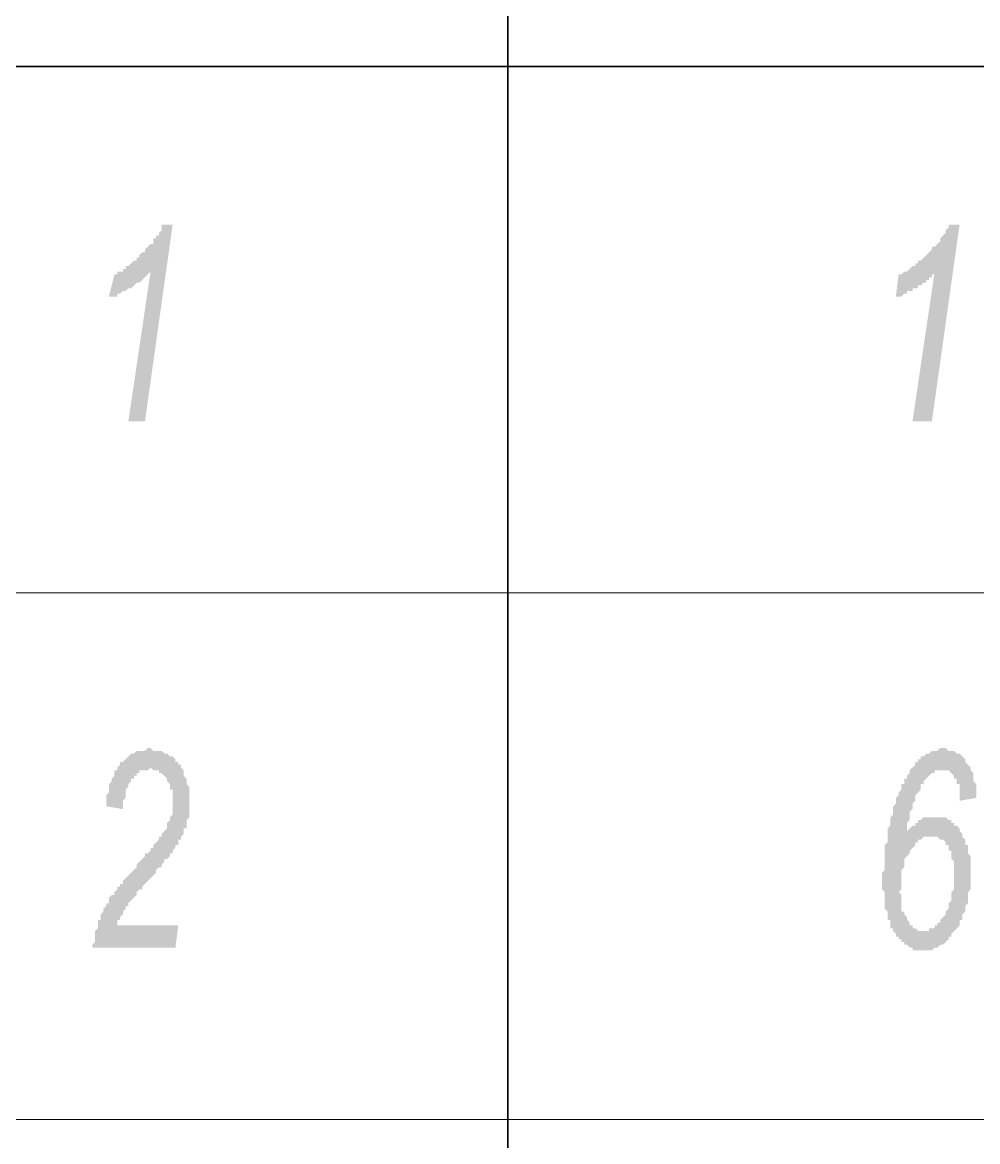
# Model space of a CAD drawing. Header units: millimetres. Extents: x 1372 to 666090, y 1285 to 31551.
# Drawn here: x 633897 to 635335, y 25868 to 27554 of the extents above; entities that cross this region are included whole.
import ezdxf

# ---------------------------------------------------------------- set-up
doc = ezdxf.new("R2010")
doc.units = ezdxf.units.MM
doc.layers.add('PDF _0', color=7, linetype='Continuous')
doc.layers.add('PDF _Аннотация - Текст_Ном._пера__1', color=7, linetype='Continuous')

msp = doc.modelspace()

# ---------------------------------------------------------------- hatches: boundary and pattern name
at = {"layer": 'PDF _Аннотация - Текст_Ном._пера__1', "transparency": 33554559}
for points in [[(634056.9, 26953.1), (634090.3, 27178.3), (634086.1, 27174.2), (634086.1, 27174.2), (634081.9, 27170), (634081.9, 27170), (634077.8, 27165.8), (634077.8, 27165.8), (634073.6, 27161.7), (634073.6, 27161.7), (634069.4, 27161.7), (634065.2, 27157.5), (634065.2, 27157.5), (634061.1, 27153.3), (634061.1, 27153.3), (634056.9, 27153.3), (634052.7, 27149.1), (634052.7, 27149.1), (634048.6, 27149.1), (634044.4, 27145), (634040.2, 27145), (634040.2, 27140.8), (634036, 27140.8), (634031.9, 27140.8), (634027.7, 27140.8), (634036, 27174.2), (634036, 27174.2), (634040.2, 27174.2), (634040.2, 27178.3), (634044.4, 27178.3), (634048.6, 27178.3), (634048.6, 27182.5), (634052.7, 27182.5), (634052.7, 27186.7), (634056.9, 27186.7), (634061.1, 27190.9), (634061.1, 27190.9), (634065.2, 27195), (634069.4, 27195), (634069.4, 27199.2), (634073.6, 27199.2), (634073.6, 27203.4), (634077.8, 27207.5), (634081.9, 27207.5), (634081.9, 27211.7), (634086.1, 27215.9), (634086.1, 27215.9), (634090.3, 27220.1), (634094.4, 27220.1), (634094.4, 27224.2), (634094.4, 27228.4), (634098.6, 27228.4), (634098.6, 27232.6), (634098.6, 27232.6), (634102.8, 27232.6), (634102.8, 27236.7), (634107, 27240.9), (634107, 27245.1), (634107, 27249.3), (634111.1, 27249.3), (634111.1, 27249.3), (634123.6, 27249.3), (634081.9, 26953.1)], [(635237.4, 26953.1), (635270.8, 27178.3), (635270.8, 27174.2), (635266.6, 27174.2), (635266.6, 27170), (635262.4, 27170), (635262.4, 27165.8), (635258.3, 27165.8), (635258.3, 27161.7), (635254.1, 27161.7), (635254.1, 27161.7), (635249.9, 27157.5), (635245.7, 27157.5), (635245.7, 27153.3), (635241.6, 27153.3), (635237.4, 27153.3), (635237.4, 27149.1), (635233.2, 27149.1), (635229.1, 27149.1), (635229.1, 27145), (635224.9, 27145), (635220.7, 27140.8), (635216.5, 27140.8), (635216.5, 27140.8), (635212.4, 27140.8), (635216.5, 27174.2), (635220.7, 27174.2), (635220.7, 27174.2), (635224.9, 27178.3), (635229.1, 27178.3), (635229.1, 27178.3), (635233.2, 27182.5), (635233.2, 27182.5), (635237.4, 27186.7), (635241.6, 27186.7), (635241.6, 27190.9), (635245.7, 27190.9), (635245.7, 27195), (635249.9, 27195), (635254.1, 27199.2), (635254.1, 27199.2), (635258.3, 27203.4), (635262.4, 27207.5), (635262.4, 27207.5), (635266.6, 27211.7), (635266.6, 27215.9), (635270.8, 27215.9), (635274.9, 27220.1), (635274.9, 27220.1), (635279.1, 27224.2), (635279.1, 27228.4), (635279.1, 27228.4), (635283.3, 27232.6), (635283.3, 27232.6), (635283.3, 27232.6), (635287.5, 27236.7), (635287.5, 27240.9), (635291.6, 27245.1), (635291.6, 27249.3), (635291.6, 27249.3), (635291.6, 27249.3), (635308.3, 27249.3), (635266.6, 26953.1)], [(634002.7, 26160.5), (634002.7, 26164.7), (634006.8, 26168.9), (634006.8, 26173), (634006.8, 26177.2), (634006.8, 26181.4), (634006.8, 26185.6), (634011, 26189.7), (634011, 26193.9), (634011, 26198.1), (634011, 26202.2), (634015.2, 26202.2), (634015.2, 26206.4), (634015.2, 26210.6), (634015.2, 26210.6), (634019.4, 26214.8), (634019.4, 26218.9), (634023.5, 26223.1), (634023.5, 26227.3), (634027.7, 26227.3), (634027.7, 26231.4), (634027.7, 26235.6), (634031.9, 26239.8), (634031.9, 26239.8), (634036, 26239.8), (634036, 26244), (634036, 26244), (634040.2, 26248.1), (634040.2, 26248.1), (634040.2, 26252.3), (634044.4, 26252.3), (634044.4, 26256.5), (634048.6, 26256.5), (634048.6, 26260.6), (634052.7, 26264.8), (634052.7, 26264.8), (634056.9, 26269), (634061.1, 26273.2), (634061.1, 26273.2), (634065.2, 26277.3), (634069.4, 26281.5), (634069.4, 26285.7), (634073.6, 26289.8), (634077.8, 26294), (634077.8, 26294), (634081.9, 26298.2), (634081.9, 26302.4), (634086.1, 26302.4), (634090.3, 26306.5), (634090.3, 26310.7), (634094.4, 26310.7), (634094.4, 26314.9), (634098.6, 26319), (634098.6, 26319), (634102.8, 26323.2), (634102.8, 26323.2), (634102.8, 26327.4), (634107, 26327.4), (634107, 26331.6), (634111.1, 26335.7), (634111.1, 26335.7), (634115.3, 26339.9), (634115.3, 26344.1), (634115.3, 26348.2), (634119.5, 26352.4), (634119.5, 26352.4), (634119.5, 26356.6), (634119.5, 26356.6), (634123.6, 26360.8), (634123.6, 26364.9), (634123.6, 26369.1), (634123.6, 26373.3), (634123.6, 26377.4), (634123.6, 26381.6), (634123.6, 26385.8), (634123.6, 26390), (634123.6, 26394.1), (634123.6, 26398.3), (634119.5, 26398.3), (634119.5, 26402.5), (634119.5, 26406.6), (634115.3, 26410.8), (634115.3, 26415), (634115.3, 26415), (634111.1, 26419.2), (634111.1, 26419.2), (634107, 26423.3), (634102.8, 26423.3), (634102.8, 26427.5), (634098.6, 26427.5), (634098.6, 26427.5), (634094.4, 26427.5), (634090.3, 26431.7), (634090.3, 26431.7), (634086.1, 26427.5), (634081.9, 26427.5), (634081.9, 26427.5), (634077.8, 26427.5), (634073.6, 26427.5), (634073.6, 26423.3), (634069.4, 26423.3), (634069.4, 26419.2), (634065.2, 26419.2), (634065.2, 26415), (634061.1, 26415), (634061.1, 26410.8), (634056.9, 26406.6), (634056.9, 26402.5), (634056.9, 26402.5), (634052.7, 26398.3), (634052.7, 26394.1), (634052.7, 26390), (634052.7, 26385.8), (634048.6, 26381.6), (634048.6, 26377.4), (634048.6, 26373.3), (634048.6, 26369.1), (634023.5, 26373.3), (634023.5, 26377.4), (634023.5, 26381.6), (634023.5, 26385.8), (634023.5, 26390), (634027.7, 26394.1), (634027.7, 26398.3), (634027.7, 26402.5), (634027.7, 26406.6), (634031.9, 26410.8), (634031.9, 26415), (634031.9, 26415), (634036, 26419.2), (634036, 26423.3), (634036, 26427.5), (634040.2, 26427.5), (634040.2, 26431.7), (634044.4, 26435.8), (634044.4, 26435.8), (634044.4, 26440), (634048.6, 26440), (634052.7, 26444.2), (634052.7, 26444.2), (634056.9, 26448.4), (634056.9, 26448.4), (634061.1, 26452.5), (634061.1, 26452.5), (634065.2, 26452.5), (634069.4, 26456.7), (634069.4, 26456.7), (634073.6, 26456.7), (634077.8, 26456.7), (634077.8, 26456.7), (634081.9, 26456.7), (634086.1, 26460.9), (634090.3, 26460.9), (634090.3, 26460.9), (634094.4, 26456.7), (634098.6, 26456.7), (634098.6, 26456.7), (634102.8, 26456.7), (634107, 26456.7), (634107, 26456.7), (634111.1, 26452.5), (634115.3, 26452.5), (634115.3, 26452.5), (634119.5, 26448.4), (634119.5, 26448.4), (634123.6, 26448.4), (634127.8, 26444.2), (634127.8, 26440), (634132, 26440), (634132, 26435.8), (634136.2, 26435.8), (634136.2, 26431.7), (634140.3, 26427.5), (634140.3, 26423.3), (634140.3, 26419.2), (634140.3, 26419.2), (634144.5, 26415), (634144.5, 26410.8), (634144.5, 26406.6), (634148.7, 26402.5), (634148.7, 26398.3), (634148.7, 26394.1), (634148.7, 26390), (634148.7, 26385.8), (634148.7, 26385.8), (634148.7, 26381.6), (634148.7, 26381.6), (634148.7, 26377.4), (634148.7, 26373.3), (634148.7, 26369.1), (634148.7, 26364.9), (634148.7, 26360.8), (634148.7, 26356.6), (634144.5, 26352.4), (634144.5, 26348.2), (634144.5, 26344.1), (634144.5, 26339.9), (634140.3, 26339.9), (634140.3, 26335.7), (634140.3, 26331.6), (634136.2, 26327.4), (634136.2, 26323.2), (634136.2, 26323.2), (634132, 26323.2), (634132, 26319), (634132, 26319), (634132, 26314.9), (634127.8, 26314.9), (634127.8, 26310.7), (634127.8, 26310.7), (634123.6, 26306.5), (634123.6, 26306.5), (634123.6, 26302.4), (634119.5, 26302.4), (634119.5, 26298.2), (634115.3, 26294), (634111.1, 26294), (634111.1, 26289.8), (634107, 26285.7), (634107, 26281.5), (634102.8, 26281.5), (634098.6, 26277.3), (634098.6, 26273.2), (634094.4, 26269), (634090.3, 26264.8), (634086.1, 26260.6), (634081.9, 26256.5), (634081.9, 26256.5), (634077.8, 26252.3), (634077.8, 26248.1), (634073.6, 26248.1), (634069.4, 26244), (634069.4, 26239.8), (634065.2, 26235.6), (634065.2, 26235.6), (634061.1, 26231.4), (634061.1, 26231.4), (634056.9, 26227.3), (634056.9, 26223.1), (634052.7, 26223.1), (634052.7, 26218.9), (634052.7, 26218.9), (634048.6, 26214.8), (634048.6, 26210.6), (634044.4, 26206.4), (634044.4, 26202.2), (634040.2, 26202.2), (634040.2, 26198.1), (634040.2, 26193.9), (634132, 26193.9), (634127.8, 26160.5)]]:
    msp.add_hatch(color=256, dxfattribs=at).paths.add_polyline_path(points)
h = msp.add_hatch(color=256, dxfattribs=at)
h.paths.add_polyline_path([(635229.1, 26331.6), (635229.1, 26335.7), (635233.2, 26339.9), (635233.2, 26339.9), (635237.4, 26344.1), (635241.6, 26344.1), (635241.6, 26348.2), (635245.7, 26348.2), (635245.7, 26352.4), (635249.9, 26352.4), (635249.9, 26352.4), (635254.1, 26356.6), (635258.3, 26356.6), (635258.3, 26356.6), (635262.4, 26356.6), (635266.6, 26356.6), (635270.8, 26356.6), (635270.8, 26356.6), (635274.9, 26356.6), (635274.9, 26356.6), (635279.1, 26356.6), (635283.3, 26356.6), (635283.3, 26356.6), (635287.5, 26356.6), (635291.6, 26352.4), (635291.6, 26352.4), (635295.8, 26352.4), (635295.8, 26348.2), (635300, 26348.2), (635300, 26344.1), (635304.1, 26344.1), (635308.3, 26339.9), (635308.3, 26335.7), (635308.3, 26335.7), (635312.5, 26331.6), (635312.5, 26331.6), (635312.5, 26327.4), (635316.7, 26323.2), (635316.7, 26319), (635316.7, 26314.9), (635320.8, 26314.9), (635320.8, 26310.7), (635320.8, 26306.5), (635320.8, 26302.4), (635325, 26298.2), (635325, 26294), (635325, 26289.8), (635325, 26285.7), (635325, 26281.5), (635325, 26277.3), (635325, 26273.2), (635325, 26269), (635325, 26264.8), (635325, 26260.6), (635325, 26256.5), (635325, 26252.3), (635325, 26248.1), (635320.8, 26244), (635320.8, 26239.8), (635320.8, 26235.6), (635320.8, 26231.4), (635320.8, 26227.3), (635320.8, 26227.3), (635316.7, 26223.1), (635316.7, 26218.9), (635316.7, 26214.8), (635312.5, 26210.6), (635312.5, 26206.4), (635312.5, 26202.2), (635308.3, 26202.2), (635308.3, 26198.1), (635308.3, 26193.9), (635304.1, 26189.7), (635304.1, 26189.7), (635300, 26185.6), (635300, 26185.6), (635295.8, 26181.4), (635295.8, 26177.2), (635291.6, 26177.2), (635291.6, 26173), (635287.5, 26168.9), (635287.5, 26168.9), (635283.3, 26164.7), (635283.3, 26164.7), (635279.1, 26164.7), (635274.9, 26160.5), (635274.9, 26160.5), (635270.8, 26160.5), (635266.6, 26156.4), (635266.6, 26156.4), (635262.4, 26156.4), (635262.4, 26156.4), (635258.3, 26156.4), (635254.1, 26156.4), (635254.1, 26156.4), (635249.9, 26156.4), (635245.7, 26156.4), (635245.7, 26156.4), (635241.6, 26156.4), (635237.4, 26156.4), (635237.4, 26160.5), (635233.2, 26160.5), (635233.2, 26160.5), (635229.1, 26164.7), (635224.9, 26164.7), (635224.9, 26168.9), (635220.7, 26168.9), (635220.7, 26173), (635216.5, 26173), (635216.5, 26177.2), (635212.4, 26177.2), (635212.4, 26181.4), (635212.4, 26181.4), (635208.2, 26185.6), (635208.2, 26189.7), (635204, 26189.7), (635204, 26193.9), (635204, 26198.1), (635204, 26202.2), (635199.9, 26202.2), (635199.9, 26206.4), (635199.9, 26210.6), (635199.9, 26214.8), (635195.7, 26218.9), (635195.7, 26223.1), (635195.7, 26227.3), (635195.7, 26231.4), (635195.7, 26235.6), (635195.7, 26239.8), (635195.7, 26244), (635191.5, 26248.1), (635191.5, 26252.3), (635191.5, 26256.5), (635191.5, 26260.6), (635191.5, 26264.8), (635191.5, 26269), (635191.5, 26273.2), (635195.7, 26277.3), (635195.7, 26281.5), (635195.7, 26285.7), (635195.7, 26285.7), (635195.7, 26289.8), (635195.7, 26294), (635195.7, 26298.2), (635195.7, 26302.4), (635195.7, 26306.5), (635195.7, 26310.7), (635195.7, 26314.9), (635199.9, 26319), (635199.9, 26323.2), (635199.9, 26327.4), (635199.9, 26331.6), (635199.9, 26335.7), (635199.9, 26339.9), (635204, 26344.1), (635204, 26348.2), (635204, 26352.4), (635204, 26356.6), (635208.2, 26360.8), (635208.2, 26364.9), (635208.2, 26369.1), (635208.2, 26373.3), (635212.4, 26377.4), (635212.4, 26381.6), (635212.4, 26385.8), (635216.5, 26390), (635216.5, 26394.1), (635216.5, 26394.1), (635220.7, 26398.3), (635220.7, 26402.5), (635220.7, 26406.6), (635224.9, 26406.6), (635224.9, 26410.8), (635224.9, 26415), (635229.1, 26415), (635229.1, 26419.2), (635233.2, 26423.3), (635233.2, 26427.5), (635237.4, 26431.7), (635237.4, 26431.7), (635241.6, 26435.8), (635241.6, 26440), (635245.7, 26440), (635245.7, 26444.2), (635249.9, 26444.2), (635249.9, 26448.4), (635254.1, 26448.4), (635254.1, 26448.4), (635258.3, 26452.5), (635258.3, 26452.5), (635262.4, 26452.5), (635266.6, 26456.7), (635266.6, 26456.7), (635270.8, 26456.7), (635274.9, 26456.7), (635274.9, 26456.7), (635279.1, 26460.9), (635283.3, 26460.9), (635283.3, 26460.9), (635287.5, 26460.9), (635291.6, 26456.7), (635291.6, 26456.7), (635295.8, 26456.7), (635300, 26456.7), (635300, 26456.7), (635304.1, 26452.5), (635308.3, 26452.5), (635308.3, 26452.5), (635312.5, 26448.4), (635312.5, 26448.4), (635316.7, 26444.2), (635316.7, 26440), (635316.7, 26440), (635320.8, 26435.8), (635320.8, 26435.8), (635325, 26431.7), (635325, 26427.5), (635325, 26427.5), (635329.2, 26423.3), (635329.2, 26419.2), (635329.2, 26415), (635329.2, 26410.8), (635333.3, 26406.6), (635333.3, 26402.5), (635333.3, 26398.3), (635333.3, 26394.1), (635333.3, 26390), (635333.3, 26385.8), (635308.3, 26381.6), (635308.3, 26385.8), (635308.3, 26394.1), (635308.3, 26398.3), (635308.3, 26402.5), (635308.3, 26406.6), (635304.1, 26406.6), (635304.1, 26410.8), (635304.1, 26415), (635300, 26415), (635300, 26419.2), (635300, 26419.2), (635295.8, 26423.3), (635295.8, 26423.3), (635291.6, 26427.5), (635287.5, 26427.5), (635287.5, 26427.5), (635283.3, 26427.5), (635283.3, 26427.5), (635279.1, 26427.5), (635274.9, 26427.5), (635274.9, 26427.5), (635270.8, 26427.5), (635270.8, 26423.3), (635266.6, 26423.3), (635262.4, 26419.2), (635262.4, 26419.2), (635258.3, 26415), (635258.3, 26415), (635254.1, 26410.8), (635254.1, 26406.6), (635249.9, 26406.6), (635249.9, 26402.5), (635249.9, 26398.3), (635245.7, 26394.1), (635245.7, 26394.1), (635241.6, 26390), (635241.6, 26385.8), (635241.6, 26381.6), (635237.4, 26377.4), (635237.4, 26373.3), (635237.4, 26369.1), (635233.2, 26364.9), (635233.2, 26360.8), (635233.2, 26356.6), (635233.2, 26352.4), (635229.1, 26348.2), (635229.1, 26344.1), (635229.1, 26344.1), (635229.1, 26339.9), (635229.1, 26335.7), (635229.1, 26331.6)], flags=0)
h.paths.add_polyline_path([(635216.5, 26244), (635220.7, 26239.8), (635220.7, 26235.6), (635220.7, 26231.4), (635220.7, 26227.3), (635220.7, 26223.1), (635220.7, 26218.9), (635220.7, 26214.8), (635224.9, 26214.8), (635224.9, 26210.6), (635229.1, 26206.4), (635229.1, 26202.2), (635229.1, 26202.2), (635233.2, 26198.1), (635233.2, 26193.9), (635237.4, 26193.9), (635237.4, 26189.7), (635241.6, 26189.7), (635241.6, 26189.7), (635245.7, 26185.6), (635249.9, 26185.6), (635249.9, 26185.6), (635254.1, 26185.6), (635254.1, 26185.6), (635258.3, 26185.6), (635258.3, 26185.6), (635262.4, 26185.6), (635262.4, 26189.7), (635266.6, 26189.7), (635270.8, 26189.7), (635270.8, 26193.9), (635274.9, 26193.9), (635274.9, 26198.1), (635279.1, 26198.1), (635279.1, 26202.2), (635283.3, 26206.4), (635283.3, 26206.4), (635287.5, 26210.6), (635287.5, 26214.8), (635291.6, 26218.9), (635291.6, 26223.1), (635291.6, 26227.3), (635291.6, 26227.3), (635295.8, 26231.4), (635295.8, 26235.6), (635295.8, 26239.8), (635295.8, 26244), (635300, 26248.1), (635300, 26252.3), (635300, 26256.5), (635300, 26260.6), (635300, 26260.6), (635300, 26264.8), (635300, 26269), (635300, 26273.2), (635300, 26277.3), (635300, 26281.5), (635300, 26285.7), (635300, 26289.8), (635295.8, 26294), (635295.8, 26298.2), (635295.8, 26302.4), (635295.8, 26306.5), (635291.6, 26306.5), (635291.6, 26310.7), (635291.6, 26314.9), (635287.5, 26314.9), (635287.5, 26319), (635283.3, 26323.2), (635279.1, 26323.2), (635279.1, 26323.2), (635274.9, 26327.4), (635274.9, 26327.4), (635270.8, 26327.4), (635266.6, 26327.4), (635266.6, 26327.4), (635266.6, 26327.4), (635262.4, 26327.4), (635258.3, 26327.4), (635258.3, 26327.4), (635254.1, 26327.4), (635254.1, 26327.4), (635249.9, 26323.2), (635245.7, 26323.2), (635245.7, 26319), (635241.6, 26319), (635241.6, 26314.9), (635237.4, 26310.7), (635237.4, 26310.7), (635233.2, 26306.5), (635233.2, 26306.5), (635233.2, 26302.4), (635229.1, 26298.2), (635229.1, 26298.2), (635224.9, 26294), (635224.9, 26289.8), (635224.9, 26285.7), (635224.9, 26281.5), (635220.7, 26277.3), (635220.7, 26273.2), (635220.7, 26273.2), (635220.7, 26269), (635220.7, 26264.8), (635220.7, 26260.6), (635220.7, 26256.5), (635220.7, 26248.1), (635216.5, 26244), (635216.5, 26244)], flags=0)

# ---------------------------------------------------------------- linework, layer by layer
at = {"layer": 'PDF _0', "lineweight": 35}
msp.add_lwpolyline([(634628.4, 19565.6), (634628.4, 28972)], close=True, dxfattribs=at)
msp.add_lwpolyline([(619774, 27487), (638090.6, 27487)], dxfattribs=at)
at = {"layer": 'PDF _0', "lineweight": 18}
for points in [[(638090.6, 26694.5), (619774, 26694.5)], [(638090.6, 25901.9), (619774, 25901.9)]]:
    msp.add_lwpolyline(points, close=True, dxfattribs=at)

doc.saveas('drawing.dxf')
